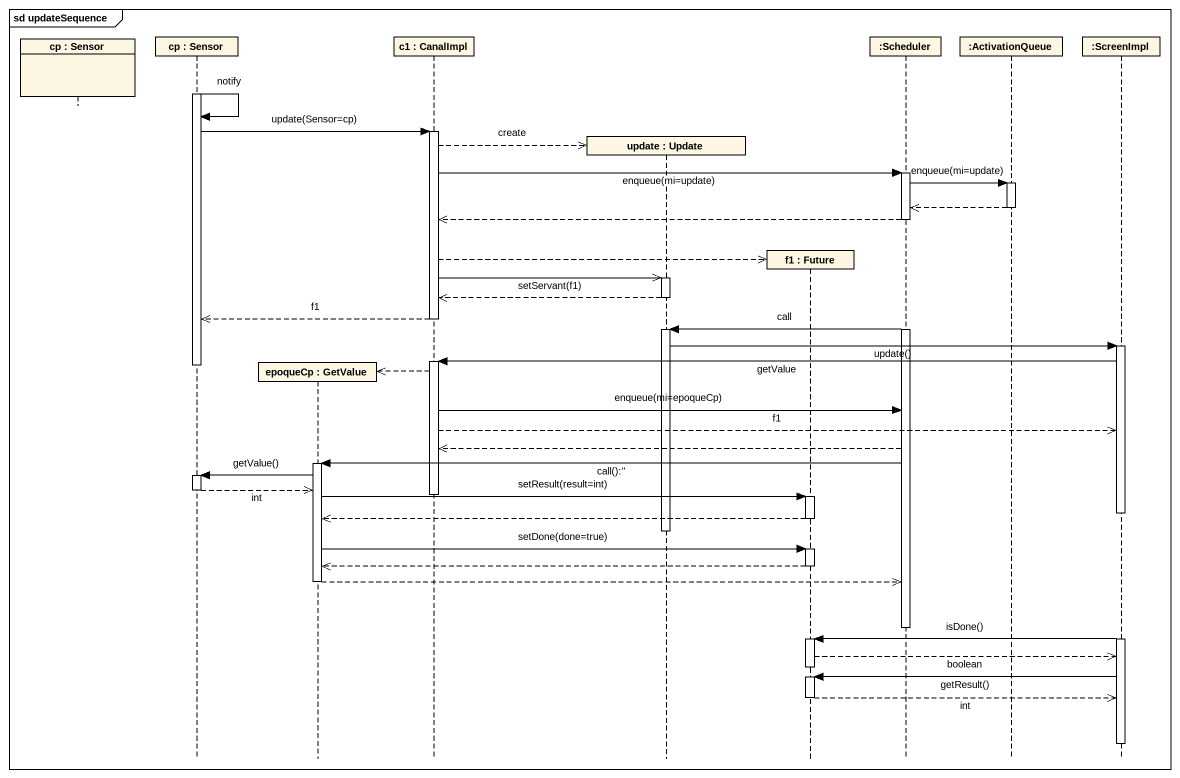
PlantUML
@startuml
mainframe sd updateSequence
hide footbox
participant "cp : Sensor" as cp
participant "cp : Sensor" as cp_2
participant "epoqueCp : GetValue" as epoqueCp
participant "c1 : CanalImpl" as c1
participant "update : Update" as update
participant "f1 : Future" as f1
participant ":Scheduler" as Scheduler
participant ":ActivationQueue" as ActivationQueue
participant ":ScreenImpl" as ScreenImpl

activate cp_2
cp_2 -> cp_2 : notify
cp_2 -> c1 : update(Sensor=cp)
activate c1
c1 -->> update ** : create
c1 -> Scheduler : enqueue(mi=update)
activate Scheduler
Scheduler -> ActivationQueue : enqueue(mi=update)
activate ActivationQueue
ActivationQueue -->> Scheduler
deactivate ActivationQueue
Scheduler -->> c1
deactivate Scheduler
c1 -->> f1 **
c1 ->> update : setServant(f1)
activate update
update -->> c1
deactivate update
c1 -->> cp_2 : f1
deactivate c1
activate Scheduler
Scheduler -> update : call
activate update
update -> ScreenImpl : update()
activate ScreenImpl
ScreenImpl -> c1 : getValue
activate c1
deactivate cp_2
c1 -->> epoqueCp **
c1 -> Scheduler : enqueue(mi=epoqueCp)
c1 -->> ScreenImpl : f1
Scheduler -->> c1
Scheduler -> epoqueCp : call():''
activate epoqueCp
epoqueCp -> cp_2 : getValue()
activate cp_2
cp_2 -->> epoqueCp : int
deactivate cp_2
deactivate c1
epoqueCp -> f1 : setResult(result=int)
activate f1
deactivate ScreenImpl
f1 -->> epoqueCp
deactivate f1
deactivate update
epoqueCp -> f1 : setDone(done=true)
activate f1
f1 -->> epoqueCp
deactivate f1
epoqueCp -->> Scheduler
deactivate epoqueCp
deactivate Scheduler
activate ScreenImpl
ScreenImpl -> f1 : isDone()
activate f1
f1 -->> ScreenImpl : boolean
deactivate f1
ScreenImpl -> f1 : getResult()
activate f1
f1 -->> ScreenImpl : int
deactivate f1
deactivate ScreenImpl
@enduml
